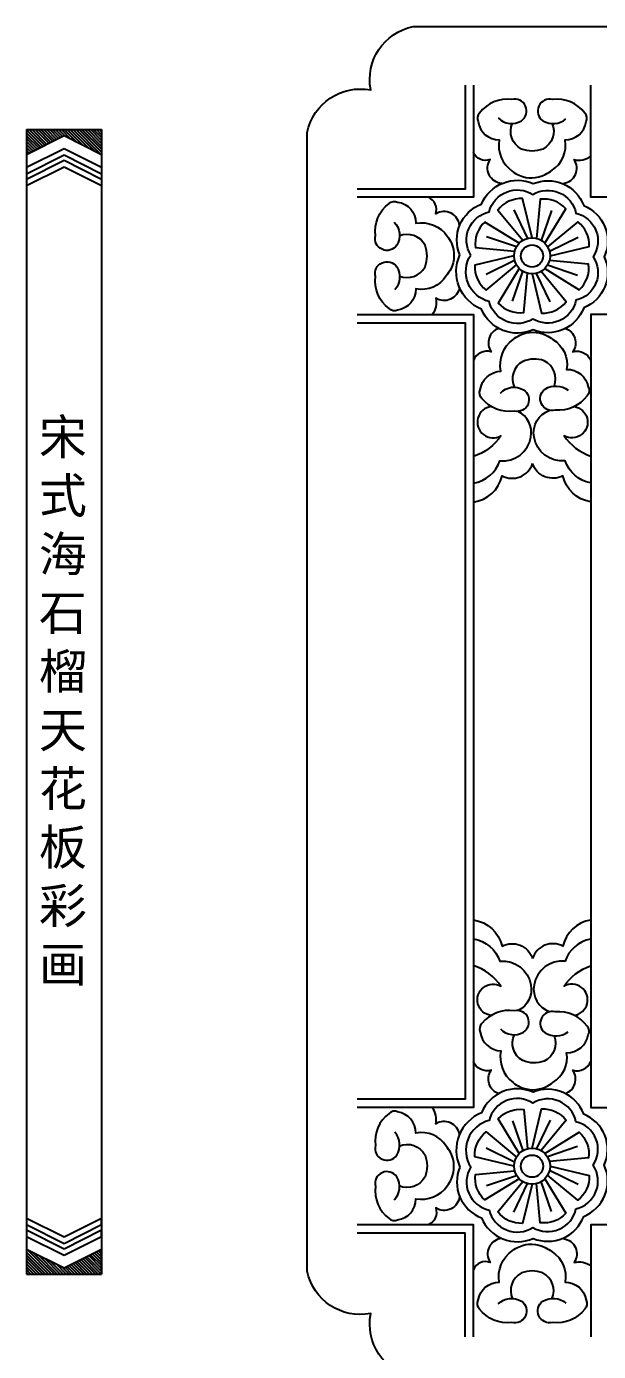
# Model space of a CAD drawing. Extents: x -66030 to 95157, y -13132 to 45879.
# Drawn here: x -19789 to -18960, y 2422 to 4344 of the extents above; entities that cross this region are included whole.
import ezdxf

# ---------------------------------------------------------------- set-up
doc = ezdxf.new("R2010")
doc.units = 0
doc.header["$LTSCALE"] = 100
doc.header["$MEASUREMENT"] = 0
for name, color, linetype in [('3', 11, 'CONTINUOUS'), ('7', 105, 'CONTINUOUS'), ('BH', 21, 'CONTINUOUS'), ('TEXT', 105, 'CONTINUOUS')]:
    doc.layers.add(name, color=color, linetype=linetype)
doc.styles.add('HZ', font='simhei.ttf')

# ---------------------------------------------------------------- blocks, each defined once
blk = doc.blocks.new('A$C7474708E')
at = {"layer": '3'}
for p, q in [((0, 1106.4), (0, 0)), ((0, 1106.4), (0, 1082.4)), ((0, 1106.4), (72.5, 1106.4)), ((72.5, 1106.4), (72.5, 0)), ((72.5, 1106.4), (72.5, 1082.4)), ((0, 1082.4), (36.3, 1100.6)), ((36.3, 1100.6), (72.5, 1082.4)), ((0, 1070), (36.3, 1088.1)), ((0, 1063.8), (36.3, 1081.9)), ((0, 1058.6), (36.3, 1076.8)), ((36.3, 1088.1), (72.5, 1070)), ((36.3, 1081.9), (72.5, 1063.8)), ((36.3, 1076.8), (72.5, 1058.6)), ((0, 1052.4), (36.3, 1070.6)), ((0, 1070), (0, 1063.8)), ((36.3, 1070.6), (72.5, 1052.4)), ((72.5, 1070), (72.5, 1063.8)), ((0, 1058.6), (0, 1052.4)), ((72.5, 1058.6), (72.5, 1052.4)), ((0, 54), (36.3, 35.9)), ((36.3, 35.9), (72.5, 54)), ((72.5, 47.8), (72.5, 54)), ((0, 47.8), (36.3, 29.6)), ((0, 42.7), (36.3, 24.5)), ((36.3, 29.6), (72.5, 47.8)), ((36.3, 24.5), (72.5, 42.7)), ((72.5, 36.4), (72.5, 42.7)), ((0, 36.4), (36.3, 18.3)), ((36.3, 18.3), (72.5, 36.4)), ((0, 24), (36.3, 5.9)), ((36.3, 5.9), (72.5, 24)), ((72.5, 0), (72.5, 24)), ((0, 0), (72.5, 0))]:
    blk.add_line(p, q, dxfattribs=at)
at = {"layer": 'BH'}
for p, q in [((15.8, 1090.3), (0, 1106.2)), ((13.9, 1089.4), (0, 1103.3)), ((17.7, 1091.3), (2.6, 1106.4)), ((19.6, 1092.2), (5.4, 1106.4)), ((21.5, 1093.2), (8.2, 1106.4)), ((23.4, 1094.1), (11.1, 1106.4)), ((25.3, 1095.1), (13.9, 1106.4)), ((27.1, 1096), (16.7, 1106.4)), ((29, 1096.9), (19.5, 1106.4)), ((30.9, 1097.9), (22.4, 1106.4)), ((32.8, 1098.8), (25.2, 1106.4)), ((34.7, 1099.8), (28, 1106.4)), ((37.2, 1100.1), (30.9, 1106.4)), ((42.9, 1097.2), (33.7, 1106.4)), ((48.5, 1094.4), (36.5, 1106.4)), ((54.2, 1091.6), (39.3, 1106.4)), ((59.8, 1088.8), (42.2, 1106.4)), ((65.5, 1085.9), (45, 1106.4)), ((71.2, 1083.1), (47.8, 1106.4)), ((72.5, 1084.6), (50.7, 1106.4)), ((72.5, 1087.4), (53.5, 1106.4)), ((72.5, 1090.2), (56.3, 1106.4)), ((72.5, 1093.1), (59.1, 1106.4)), ((72.5, 1095.9), (62, 1106.4)), ((72.5, 1098.7), (64.8, 1106.4)), ((72.5, 1101.5), (67.6, 1106.4)), ((72.5, 1104.4), (70.5, 1106.4)), ((12.1, 1088.5), (0, 1100.5)), ((10.2, 1087.5), (0, 1097.7)), ((8.3, 1086.6), (0, 1094.9)), ((6.4, 1085.6), (0, 1092)), ((4.5, 1084.7), (0, 1089.2)), ((2.6, 1083.7), (0, 1086.4)), ((0.7, 1082.8), (0, 1083.5)), ((21.3, 0), (0, 21.3)), ((18.4, 0), (0, 18.4)), ((15.6, 0), (0, 15.6)), ((24.1, 0), (0.2, 23.9)), ((26.9, 0), (5.8, 21.1)), ((29.7, 0), (11.5, 18.3)), ((32.6, 0), (17.2, 15.4)), ((63.7, 0), (50.6, 13.1)), ((66.5, 0), (52.5, 14)), ((69.3, 0), (54.4, 14.9)), ((72.2, 0), (56.3, 15.9)), ((72.5, 2.5), (58.2, 16.8)), ((72.5, 5.3), (60.1, 17.8)), ((72.5, 8.2), (61.9, 18.7)), ((72.5, 11), (63.8, 19.7)), ((72.5, 13.8), (65.7, 20.6)), ((72.5, 16.6), (67.6, 21.6)), ((72.5, 19.5), (69.5, 22.5)), ((72.5, 22.3), (71.4, 23.4)), ((12.8, 0), (0, 12.8)), ((9.9, 0), (0, 9.9)), ((7.1, 0), (0, 7.1)), ((4.3, 0), (0, 4.3)), ((1.5, 0), (0, 1.5)), ((35.4, 0), (22.8, 12.6)), ((38.2, 0), (28.5, 9.8)), ((41.1, 0), (34.1, 6.9)), ((43.9, 0), (37.4, 6.5)), ((46.7, 0), (39.3, 7.4)), ((49.5, 0), (41.2, 8.3)), ((52.4, 0), (43.1, 9.3)), ((55.2, 0), (45, 10.2)), ((58, 0), (46.9, 11.2)), ((60.9, 0), (48.7, 12.1))]:
    blk.add_line(p, q, dxfattribs=at)

msp = doc.modelspace()

# ---------------------------------------------------------------- linework, layer by layer
at = {"layer": '3'}
for p, q in [((-19083.1, 4077.7), (-19062.9, 4036.5)), ((-19028.2, 4077), (-19043.1, 4033.6)), ((-19122.4, 4039.4), (-19079, 4024.6)), ((-18989.9, 4037.7), (-19031.2, 4017.5)), ((-19123.1, 3984.6), (-19081.9, 4004.8)), ((-18990.7, 3982.8), (-19034.1, 3997.7)), ((-19084.8, 3945.3), (-19070, 3988.7)), ((-19030, 3944.5), (-19050.2, 3985.8)), ((-19084.8, 2757), (-19070, 2713.6)), ((-19030, 2757.7), (-19050.2, 2716.5)), ((-19123.1, 2717.7), (-19081.9, 2697.5)), ((-18990.7, 2719.4), (-19034.1, 2704.6)), ((-19122.4, 2662.8), (-19079, 2677.7)), ((-18989.9, 2664.6), (-19031.2, 2684.8)), ((-19083.1, 2624.5), (-19062.9, 2665.8)), ((-19028.2, 2625.3), (-19043.1, 2668.7))]:
    msp.add_line(p, q, dxfattribs=at)
for points in [[(-19382.2, 4190.3, -0.410539), (-19290.2, 4251.7, -0.410539), (-19228.8, 4343.8), (-17592.6, 4343.8, -0.410539), (-17531.2, 4251.7, -0.410539), (-17439.2, 4190.3), (-17439.2, 2538.7, -0.410539), (-17531.2, 2477.3, -0.410539), (-17592.6, 2385.2), (-19228.8, 2385.2, -0.410539), (-19290.2, 2477.3, -0.410539), (-19382.2, 2538.7)], [(-19161.1, 4012.5, -0.423982), (-19129.6, 4086.3, -0.420661), (-19055.1, 4115.9, -0.423641), (-18981.6, 4084.1, -0.425198), (-18951.9, 4009.9, -0.425198), (-18981.6, 3935.7, -0.423641), (-19055.1, 3903.9, -0.421993), (-19129.7, 3933.8, -0.425642)], [(-19161.1, 2689.7, 0.423982), (-19129.6, 2616, 0.420661), (-19055.1, 2586.3, 0.423641), (-18981.6, 2618.2, 0.425198), (-18951.9, 2692.4, 0.425198), (-18981.6, 2766.5, 0.423641), (-19055.1, 2798.4, 0.421993), (-19129.7, 2768.5, 0.425642)]]:
    msp.add_lwpolyline(points, format="xyb", close=True, dxfattribs=at)
for points in [[(-19153.5, 4258.8), (-19153.5, 4108.1), (-19309.9, 4108.1)], [(-19309.9, 3914.1), (-19153.5, 3914.1), (-19153.5, 2788.1), (-19309.9, 2788.1)], [(-19153.5, 2443.5), (-19153.5, 2594.1), (-19309.9, 2594.1)]]:
    msp.add_lwpolyline(points, dxfattribs=at)
for points in [[(-19105.5, 4211.1, 0.35407), (-19071.9, 4207.2, 0.838332), (-19085.9, 4237.9, 0.26672), (-19132.5, 4218.3, 0.314427), (-19134.6, 4205.8, 0.369989), (-19104, 4179.3, 0.292926), (-19085.1, 4134, 0.099814), (-19075, 4128, 0.228766), (-19037.5, 4129, 0.050603), (-19027.5, 4135.4, 0.310937), (-19008.7, 4179.3, 0.369989), (-18978, 4205.8, 0.314427), (-18980.1, 4218.3, 0.26672), (-19026.8, 4237.9, 0.838332), (-19040.7, 4207.2, 0.319484), (-19007.4, 4209.7)], [(-19027.6, 4203.5, -0.395368), (-19040.7, 4166.1, -0.187473), (-19071.9, 4166.1, -0.395368), (-19085, 4203.5)], [(-19100.1, 4116.1, -0.56785), (-19117.3, 4150.7, -0.400322), (-19141.5, 4161.5, -0.400322)], [(-19010.7, 4116.3, 0.541742), (-18995.3, 4150.7, 0.220663), (-18971.5, 4155.6)], [(-19161.5, 4054.7, 0.56785), (-19196.1, 4071.9, 0.400322), (-19206.9, 4096.1, 0.400322)], [(-19145.3, 4012.4, -0.515595), (-19118.6, 4075, -0.510716), (-19055.3, 4100.2, -0.515594), (-18992.9, 4073, -0.520492), (-18967.8, 4009.9, -0.520492), (-18992.9, 3946.8, -0.515594), (-19055.3, 3919.6, -0.510716), (-19118.6, 3944.8, -0.510332), (-19145.3, 4012.4)], [(-19056.5, 4037.3), (-19070.2, 4094.2, 0.246463), (-19106, 4077.6), (-19069.7, 4033.7)], [(-19038, 4029.6), (-19007.5, 4079.5, 0.246463), (-19044.5, 4093.2), (-19049.9, 4036.4)], [(-19256.5, 4060.1, -0.35407), (-19252.6, 4026.5, -0.838332), (-19283.3, 4040.5, -0.26672), (-19263.7, 4087.1, -0.314427), (-19251.2, 4089.2, -0.369989), (-19224.7, 4058.6, -0.292926), (-19179.4, 4039.7, -0.099814), (-19173.4, 4029.6, -0.228766), (-19174.4, 3992.1, -0.050603), (-19180.8, 3982.1, -0.310937), (-19224.7, 3963.3, -0.369989), (-19251.2, 3932.6, -0.314427), (-19263.7, 3934.7, -0.26672), (-19283.3, 3981.4, -0.838332), (-19252.6, 3995.3, -0.319484), (-19255.1, 3962)], [(-19075, 4029.6), (-19124.9, 4060.2, 0.246463), (-19138.5, 4023.1), (-19081.8, 4017.8)], [(-19030.4, 4011.1), (-18973.5, 4024.8, 0.246463), (-18990.1, 4060.7), (-19034, 4024.3)], [(-19248.9, 3982.2, 0.395368), (-19211.5, 3995.3, 0.187473), (-19211.5, 4026.5, 0.395368), (-19248.9, 4039.7)], [(-19082.7, 4011.1), (-19139.6, 3997.5, 0.246463), (-19123, 3961.6), (-19079.1, 3998)], [(-19038.1, 3992.7), (-18988.2, 3962.1, 0.246463), (-18974.5, 3999.1), (-19031.2, 4004.5)], [(-19075, 3992.7), (-19105.6, 3942.8, 0.246463), (-19068.5, 3929.1), (-19063.2, 3985.9)], [(-19056.5, 3985), (-19042.9, 3928.1, 0.246463), (-19007, 3944.7), (-19043.4, 3988.6)], [(-19161.7, 3965.3, -0.541742), (-19196.1, 3949.9, -0.220663), (-19201, 3926.1)], [(-19104.9, 3906.1, 0.488711), (-19115.7, 3872.2, 0.383007), (-19141.5, 3859.4)], [(-19008, 3906, -0.48607), (-18997.3, 3872.2, -0.383007), (-18971.5, 3859.4)], [(-19102.3, 3812.2, -0.35407), (-19068.8, 3817, -0.838332), (-19081.9, 3786, -0.26672), (-19129.1, 3804.2, -0.314427), (-19131.5, 3816.7, -0.369989), (-19101.6, 3844, -0.292926), (-19084, 3889.8, -0.099814), (-19074.1, 3896.1, -0.228766), (-19036.5, 3896.1, -0.050603), (-19026.4, 3890, -0.310937), (-19006.4, 3846.6, -0.369989), (-18975, 3821, -0.314427), (-18976.7, 3808.4, -0.26672), (-19022.8, 3787.6, -0.838332), (-19037.6, 3817.9, -0.319484), (-19004.3, 3816.3)], [(-19024.6, 3821.9, 0.395368), (-19038.7, 3859, 0.187473), (-19070, 3858.1, 0.395368), (-19082.1, 3820.4)], [(-19115.7, 3792.6, 1.229757), (-19101.5, 3750.4, -0.170214), (-19141.5, 3720.2)], [(-19141.5, 3681.7, 0.282647), (-19103.1, 3714.1, 0.397275), (-19058.1, 3748.4, 0.335284), (-19076.8, 3785.6, 0.335284)], [(-18971.8, 3682, -0.273348), (-19008.6, 3714.1, -0.397275), (-19053.6, 3748.4, -0.370591), (-19030.9, 3787.3)], [(-18995.6, 3792.5, -1.218925), (-19010.1, 3750.4, 0.164361), (-18971.8, 3720.8)], [(-19141.5, 3654.1, 0.316056), (-19100, 3692.2, 0.465679), (-19055.8, 3710.1, 0.495843)], [(-18971.8, 3654.4, -0.306797), (-19011.7, 3692.2, -0.465679), (-19055.8, 3710.1, -0.495843)], [(-19141.5, 3048.1, -0.316056), (-19100, 3010.1, -0.465679), (-19055.8, 2992.2, -0.495843)], [(-18971.8, 3047.9, 0.306797), (-19011.7, 3010.1, 0.465679), (-19055.8, 2992.2, 0.495843)], [(-19141.5, 3020.6, -0.282647), (-19103.1, 2988.1, -0.397275), (-19058.1, 2953.9, -0.335284), (-19076.8, 2916.7, -0.335284)], [(-18971.8, 3020.3, 0.273348), (-19008.6, 2988.1, 0.397275), (-19053.6, 2953.9, 0.370591), (-19030.9, 2915)], [(-19115.7, 2909.7, -1.229757), (-19101.5, 2951.9, 0.170214), (-19141.5, 2982)], [(-18995.6, 2909.8, 1.218925), (-19010.1, 2951.9, -0.164361), (-18971.8, 2981.5)], [(-19102.3, 2890.1, 0.35407), (-19068.8, 2885.3, 0.838332), (-19081.9, 2916.3, 0.26672), (-19129.1, 2898.1, 0.314427), (-19131.5, 2885.6, 0.369989), (-19101.6, 2858.3, 0.292926), (-19084, 2812.5, 0.099814), (-19074.1, 2806.2, 0.228766), (-19036.5, 2806.2, 0.050603), (-19026.4, 2812.3, 0.310937), (-19006.4, 2855.6, 0.369989), (-18975, 2881.3, 0.314427), (-18976.7, 2893.9, 0.26672), (-19022.8, 2914.7, 0.838332), (-19037.6, 2884.4, 0.319484), (-19004.3, 2886)], [(-19024.6, 2880.3, -0.395368), (-19038.7, 2843.3, -0.187473), (-19070, 2844.2, -0.395368), (-19082.1, 2881.9)], [(-19104.9, 2796.2, -0.488711), (-19115.7, 2830.1, -0.383007), (-19141.5, 2842.9)], [(-19008, 2796.3, 0.48607), (-18997.3, 2830.1, 0.383007), (-18971.5, 2842.9)], [(-19145.3, 2689.9, 0.515595), (-19118.6, 2627.3, 0.510716), (-19055.3, 2602.1, 0.515594), (-18992.9, 2629.2, 0.520492), (-18967.8, 2692.4, 0.520492), (-18992.9, 2755.5, 0.515594), (-19055.3, 2782.6, 0.510716), (-19118.6, 2757.4, 0.510332), (-19145.3, 2689.9)], [(-19256.5, 2642.1, 0.35407), (-19252.6, 2675.7, 0.838332), (-19283.3, 2661.8, 0.26672), (-19263.7, 2615.1, 0.314427), (-19251.2, 2613.1, 0.369989), (-19224.7, 2643.7, 0.292926), (-19179.4, 2662.5, 0.099814), (-19173.4, 2672.6, 0.228766), (-19174.4, 2710.2, 0.050603), (-19180.8, 2720.2, 0.310937), (-19224.7, 2739, 0.369989), (-19251.2, 2769.7, 0.314427), (-19263.7, 2767.6, 0.26672), (-19283.3, 2720.9, 0.838332), (-19252.6, 2707, 0.319484), (-19255.1, 2740.3)], [(-19161.7, 2736.9, 0.541742), (-19196.1, 2752.3, 0.220663), (-19201, 2776.1)], [(-19075, 2709.6), (-19105.6, 2759.5, -0.246463), (-19068.5, 2773.2), (-19063.2, 2716.4)], [(-19056.5, 2717.3), (-19042.9, 2774.2, -0.246463), (-19007, 2757.6), (-19043.4, 2713.7)], [(-19082.7, 2691.1), (-19139.6, 2704.8, -0.246463), (-19123, 2740.7), (-19079.1, 2704.3)], [(-19038.1, 2709.6), (-18988.2, 2740.2, -0.246463), (-18974.5, 2703.1), (-19031.2, 2697.8)], [(-19248.9, 2720.1, -0.395368), (-19211.5, 2707, -0.187473), (-19211.5, 2675.7, -0.395368), (-19248.9, 2662.6)], [(-19030.4, 2691.1), (-18973.5, 2677.5, -0.246463), (-18990.1, 2641.6), (-19034, 2678)], [(-19075, 2672.7), (-19124.9, 2642.1, -0.246463), (-19138.5, 2679.1), (-19081.8, 2684.5)], [(-19038, 2672.7), (-19007.5, 2622.8, -0.246463), (-19044.5, 2609.1), (-19049.9, 2665.9)], [(-19056.5, 2665), (-19070.2, 2608.1, -0.246463), (-19106, 2624.7), (-19069.7, 2668.6)], [(-19161.5, 2647.6, -0.56785), (-19196.1, 2630.4, -0.400322), (-19206.9, 2606.1, -0.400322)], [(-19100.1, 2586.2, 0.56785), (-19117.3, 2551.5, 0.400322), (-19141.5, 2540.8, 0.400322)], [(-19105.5, 2491.2, -0.35407), (-19071.9, 2495.1, -0.838332), (-19085.9, 2464.4, -0.26672), (-19132.5, 2483.9, -0.314427), (-19134.6, 2496.5, -0.369989), (-19104, 2523, -0.292926), (-19085.1, 2568.3, -0.099814), (-19075, 2574.3, -0.228766), (-19037.5, 2573.2, -0.050603), (-19027.5, 2566.9, -0.310937), (-19008.7, 2523, -0.369989), (-18978, 2496.5, -0.314427), (-18980.1, 2483.9, -0.26672), (-19026.8, 2464.4, -0.838332), (-19040.7, 2495.1, -0.319484), (-19007.4, 2492.6)], [(-19010.7, 2586, -0.541742), (-18995.3, 2551.5, -0.220663), (-18971.5, 2546.7)], [(-19027.6, 2498.8, 0.395368), (-19040.7, 2536.2, 0.187473), (-19071.9, 2536.2, 0.395368), (-19085, 2498.8)]]:
    msp.add_lwpolyline(points, format="xyb", dxfattribs=at)
for centre, radius in [((-19056.5, 4011.1), 26.1), ((-19056.5, 4011.1), 16.1), ((-19056.5, 2691.1), 26.1), ((-19056.5, 2691.1), 16.1)]:
    msp.add_circle(centre, radius, dxfattribs=at)
at = {"layer": '7'}
for points in [[(-19141.5, 4258.8), (-19141.5, 4096.1), (-19309.9, 4096.1)], [(-17821.5, 4258.8), (-17821.5, 4096.1), (-18971.5, 4096.1), (-18971.5, 4258.8)], [(-19309.9, 3926.1), (-19141.5, 3926.1), (-19141.5, 2776.1), (-19309.9, 2776.1)], [(-17821.5, 3926.1), (-18971.5, 3926.1), (-18971.5, 2776.1), (-17821.5, 2776.1), (-17821.5, 3926.1)], [(-19141.5, 2443.5), (-19141.5, 2606.1), (-19309.9, 2606.1)], [(-17821.5, 2443.5), (-17821.5, 2606.1), (-18971.5, 2606.1), (-18971.5, 2443.5)]]:
    msp.add_lwpolyline(points, dxfattribs=at)

# ---------------------------------------------------------------- block references
at = {"layer": '3', "xscale": 1.5, "yscale": 1.5, "zscale": 1.5}
msp.add_blockref('A$C7474708E', (-19788.9, 2534.6), dxfattribs=at)

# ---------------------------------------------------------------- texts
at = {"layer": 'TEXT', "insert": (-19771, 3363.5), "char_height": 51, "attachment_point": 4, "style": 'HZ'}
msp.add_mtext('宋\\P式\\P海\\P石\\P榴\\P天\\P花\\P板\\P彩\\P画', dxfattribs=at)

doc.saveas('drawing.dxf')
